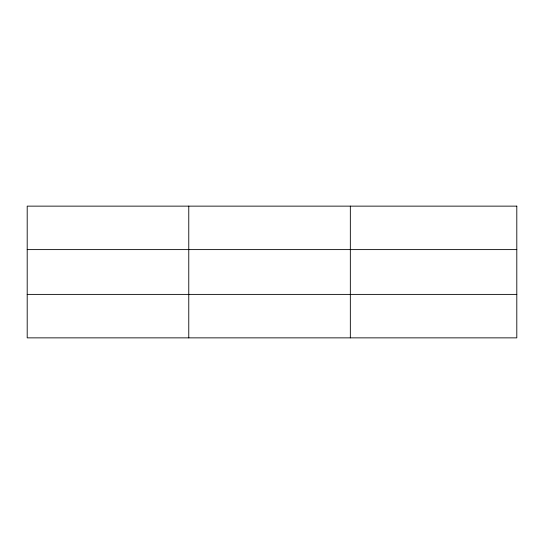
<?xml version="1.0" encoding="UTF-8"?>
<svg xmlns="http://www.w3.org/2000/svg" width="544" height="544" viewBox="0 0 544 544"><rect width="100%" height="100%" fill="white"/><g stroke="black" fill="none" stroke-linecap="round" stroke-linejoin="round"><path stroke-width="0.82" d="M188.768 206.135L188.768 337.865M350.336 206.135L350.336 337.865M27.2 249.608L516.8 249.608M27.2 294.392L516.8 294.392M516.8 206.135L516.8 337.865L27.2 337.865L27.2 206.135L516.8 206.135"/></g></svg>
